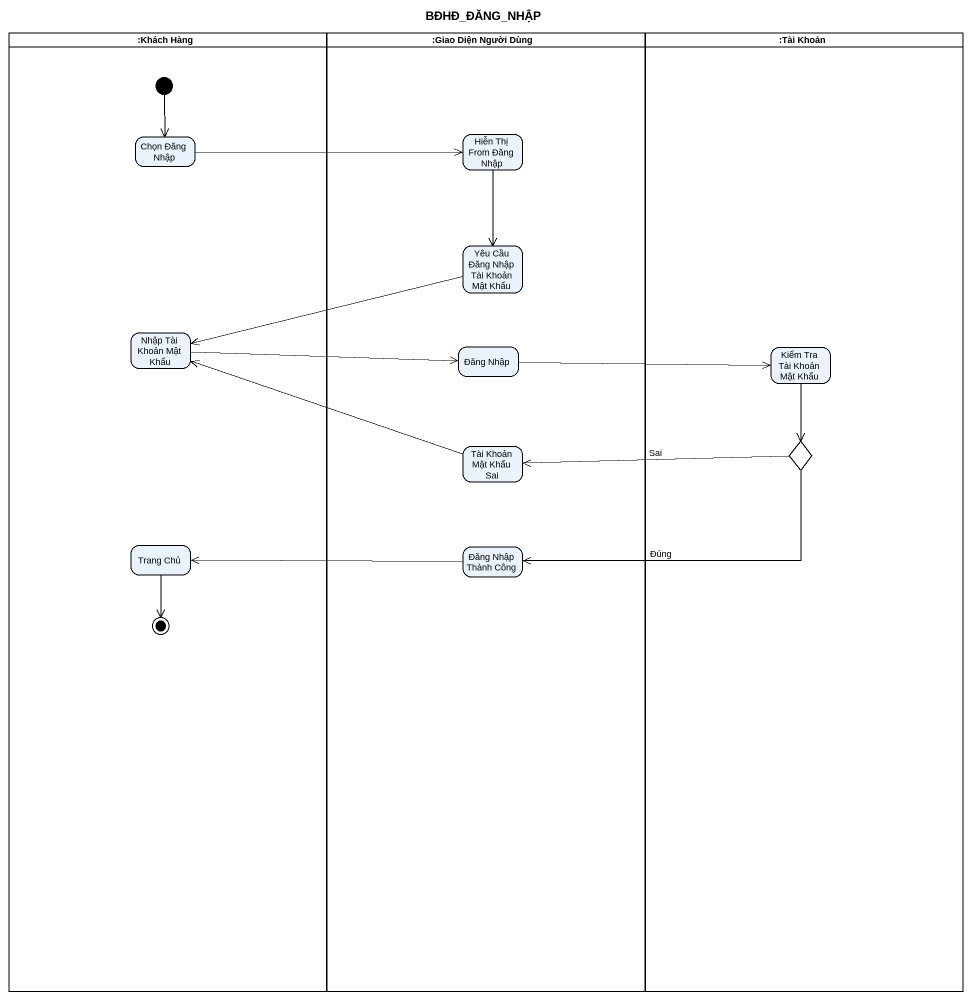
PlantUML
@startuml
title BĐHĐ_ĐĂNG_NHẬP
hide empty description
state ":Khách Hàng" as Khách_Hàng <<partition>> {
  state "Chọn Đăng Nhập" as Chọn_Đăng_Nhập
  state "Nhập Tài Khoản Mật Khẩu" as Nhập_Tài_Khoản_Mật_Khẩu
  state "Trang Chủ" as Trang_Chủ
  [*] --> Chọn_Đăng_Nhập
  Trang_Chủ --> [*]
}
state ":Giao Diện Người Dùng" as Giao_Diện_Người_Dùng <<partition>> {
  state "Hiễn Thị From Đăng Nhập" as Hiễn_Thị_From_Đăng_Nhập
  state "Yêu Cầu Đăng Nhập Tài Khoản Mật Khẩu" as Yêu_Cầu_Đăng_Nhập_Tài_Khoản
  state "Đăng Nhập" as Đăng_Nhập
  state "Tài Khoản Mật Khẩu Sai" as Tài_Khoản_Mật_Khẩu_Sai
  state "Đăng Nhập Thành Công" as Đăng_Nhập_Thành_Công
}
state ":Tài Khoản" as Tài_Khoản <<partition>> {
  state "Kiểm Tra Tài Khoản Mật Khẩu" as Kiểm_Tra_Tài_Khoản_Mật_Khẩu
  state choice1 <<choice>>
}
Chọn_Đăng_Nhập -right-> Hiễn_Thị_From_Đăng_Nhập
Hiễn_Thị_From_Đăng_Nhập --> Yêu_Cầu_Đăng_Nhập_Tài_Khoản
Yêu_Cầu_Đăng_Nhập_Tài_Khoản -left-> Nhập_Tài_Khoản_Mật_Khẩu
Nhập_Tài_Khoản_Mật_Khẩu -right-> Đăng_Nhập
Đăng_Nhập -right-> Kiểm_Tra_Tài_Khoản_Mật_Khẩu
Kiểm_Tra_Tài_Khoản_Mật_Khẩu --> choice1
Tài_Khoản_Mật_Khẩu_Sai -left-> Nhập_Tài_Khoản_Mật_Khẩu
choice1 -left-> Tài_Khoản_Mật_Khẩu_Sai : Sai
choice1 -left-> Đăng_Nhập_Thành_Công : Đúng
Đăng_Nhập_Thành_Công -left-> Trang_Chủ
@enduml
